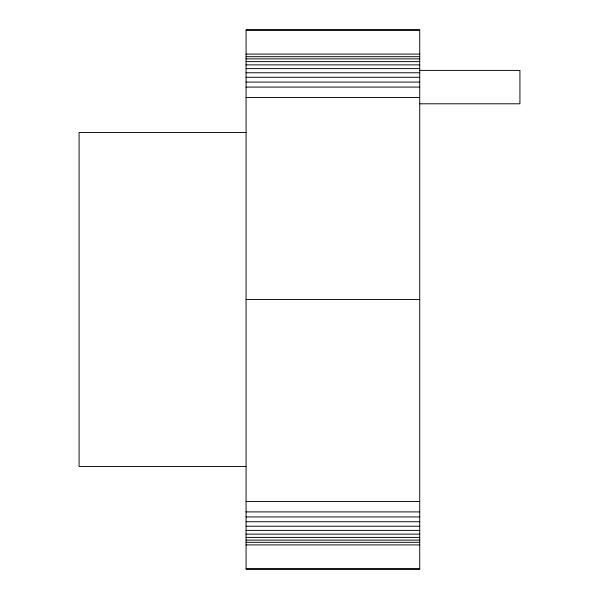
<?xml version="1.0" encoding="UTF-8"?>
<svg xmlns="http://www.w3.org/2000/svg" width="599" height="599" viewBox="0 0 599 599"><rect width="100%" height="100%" fill="white"/><g stroke="black" fill="none" stroke-linecap="round" stroke-linejoin="round"><path stroke-width="0.9" d="M246.069 30.055L419.727 30.055M246.069 54.09L419.727 54.09M246.069 56.68L419.727 56.68M246.069 58.867L419.727 58.867M246.069 61.615L419.727 61.615M246.069 64.879L419.727 64.879M246.069 68.615L419.727 68.615M419.727 70.39L519.917 70.39L519.917 103.792L419.727 103.792M246.069 72.764L419.727 72.764M246.069 77.271L419.727 77.271M246.069 82.07L419.727 82.07M246.069 87.095L419.727 87.095M246.069 97.51L419.727 97.51M246.069 132.521L79.083 132.521L79.083 466.479L246.069 466.479M246.069 299.5L419.727 299.5M246.069 501.49L419.727 501.49M246.069 511.905L419.727 511.905M246.069 516.93L419.727 516.93M246.069 521.729L419.727 521.729M246.069 526.236L419.727 526.236M246.069 530.385L419.727 530.385M246.069 534.121L419.727 534.121M246.069 537.385L419.727 537.385M246.069 540.133L419.727 540.133M246.069 542.32L419.727 542.32M246.069 544.91L419.727 544.91M246.069 568.945L419.727 568.945M419.727 29.95L246.069 29.95L246.069 569.05L419.727 569.05L419.727 29.95"/></g></svg>
